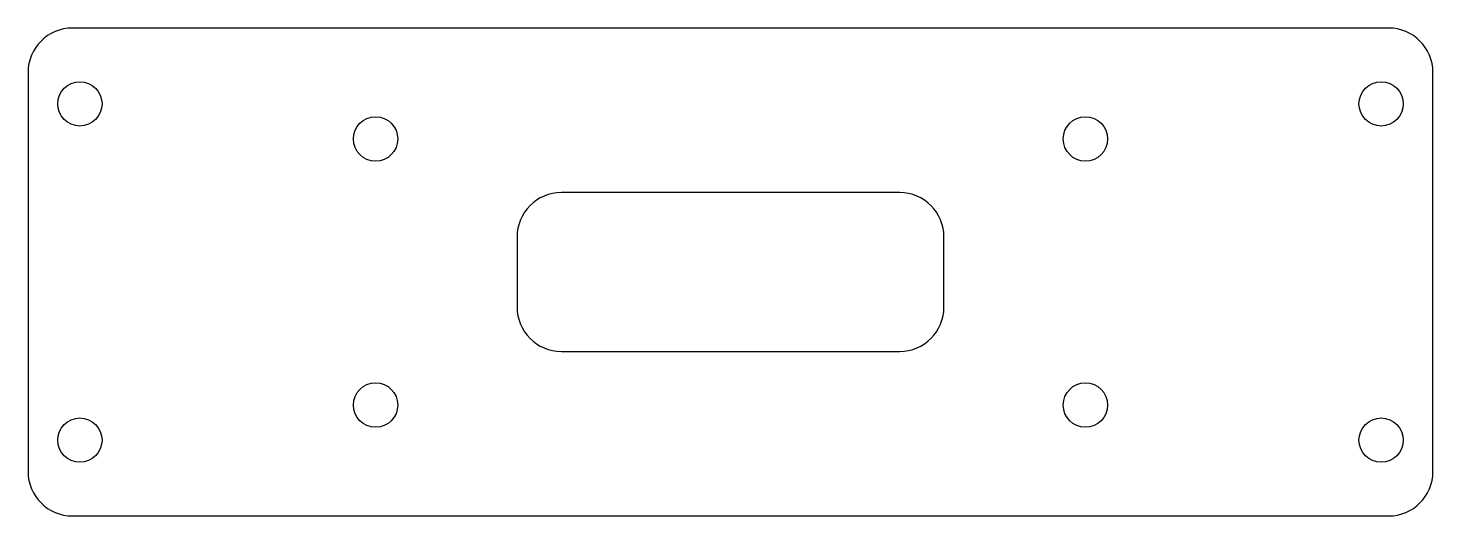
# Model space of a CAD drawing. Header units: millimetres. Extents: x -47.5 to 47.5, y -16.5 to 16.5.
import ezdxf

# ---------------------------------------------------------------- set-up
doc = ezdxf.new("R2010")
doc.units = ezdxf.units.MM

msp = doc.modelspace()

# ---------------------------------------------------------------- linework, layer by layer
at = {"color": 7, "linetype": 'Continuous', "lineweight": 25}
for p, q in [((44.5, 16.5), (-44.5, 16.5)), ((-47.5, 13.5), (-47.5, -13.5)), ((47.5, -13.5), (47.5, 13.5)), ((11.436, 5.369), (-11.436, 5.369)), ((-14.436, 2.369), (-14.436, -2.369)), ((14.436, -2.369), (14.436, 2.369)), ((-11.436, -5.369), (11.436, -5.369)), ((-44.5, -16.5), (44.5, -16.5))]:
    msp.add_line(p, q, dxfattribs=at)
for centre in [(-44, 11.375), (44, 11.375), (-24, 9), (24, 9), (-24, -9), (24, -9), (-44, -11.375), (44, -11.375)]:
    msp.add_circle(centre, 1.5, dxfattribs=at)
for centre, start, end in [((-44.5, 13.5), 90, 180), ((44.5, 13.5), 0, 90), ((-11.436, 2.369), 90, 180), ((11.436, 2.369), 0, 90), ((-11.436, -2.369), 180, 270), ((11.436, -2.369), 270, 0), ((-44.5, -13.5), 180, 270), ((44.5, -13.5), 270, 0)]:
    msp.add_arc(centre, 3, start, end, dxfattribs=at)

doc.saveas('drawing.dxf')
